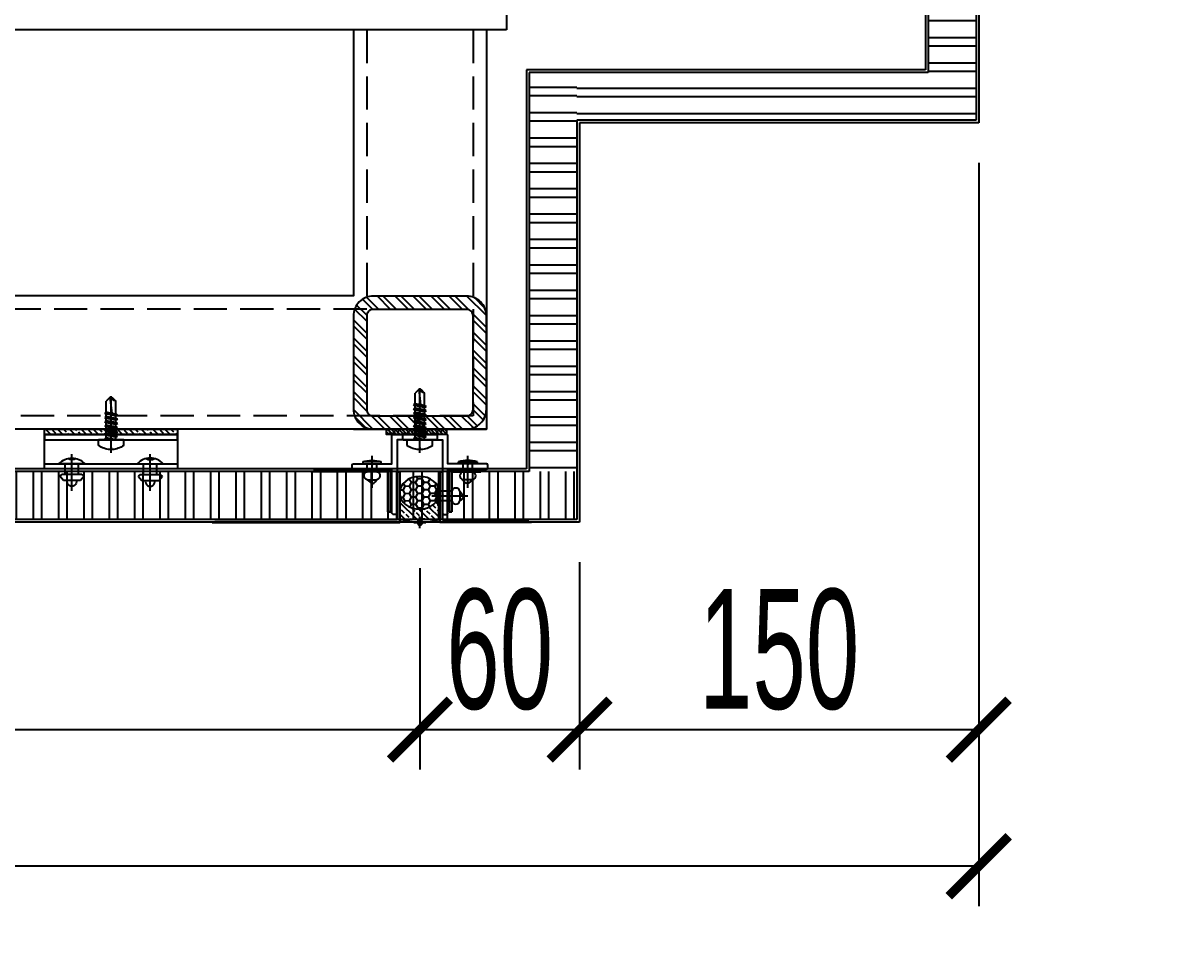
# Model space of a CAD drawing. Extents: x -8792 to 174344, y -43961 to 62816.
# Drawn here: x 7355.8 to 7789.7, y -8946.1 to -8605.4 of the extents above; entities that cross this region are included whole.
import ezdxf
from ezdxf.xclip import XClip

# ---------------------------------------------------------------- set-up
doc = ezdxf.new("R2010")
doc.units = 0
doc.header["$LTSCALE"] = 50
doc.header["$XCLIPFRAME"] = 0
for name, pattern in [('CENTER', [2, 1.25, -0.25, 0.25, -0.25]), ('CENTER2', [28.575, 19.05, -3.175, 3.175, -3.175]), ('DASH', [0.35, 0.25, -0.1]), ('DIVIDE', [1.25, 0.5, -0.25, 0, -0.25, 0, -0.25]), ('DOT2', [0.125, 0, -0.125]), ('HIDDEN', [0.375, 0.25, -0.125]), ('JIS_08_15', [17.25, 15, -0.75, 0.75, -0.75])]:
    doc.linetypes.add(name, pattern=pattern)
for name, color, linetype in [('#分隔线', 1, 'JIS_08_15'), ('#标注', 1, 'Continuous'), ('#虚线', 8, 'HIDDEN'), ('#配件', 11, 'Continuous'), ('#钢材', 34, 'Continuous'), ('#铝板', 2, 'Continuous'), ('1 轴线 辅助线', 1, 'CENTER'), ('6 附件', 6, 'Continuous'), ('8 填充 焊缝', 8, 'Continuous'), ('A-FLOR-OTLN', 4, 'DOT2'), ('GASKET', 150, 'Continuous'), ('hat', 8, 'Continuous'), ('PJ', 4, 'Continuous'), ('STEEL', 34, 'Continuous'), ('TC', 251, 'Continuous'), ('WA', 34, 'Continuous'), ('XC', 3, 'Continuous'), ('中心线', 1, 'CENTER2'), ('其他', 4, 'Continuous'), ('吊顶', 7, 'Continuous'), ('螺栓钉类', 241, 'Continuous'), ('铝板', 2, 'Continuous')]:
    doc.layers.add(name, color=color, linetype=linetype)
doc.styles.add('JHZX', font='jrs.shx', dxfattribs={"width": 0.6, "bigfont": 'jhz.shx'})
doc.dimstyles.new('JZBZ-15', dxfattribs={"dimscale": 15, "dimtxt": 3, "dimasz": 1.5, "dimexe": 1, "dimexo": 1, "dimgap": 0.5, "dimtad": 1, "dimdec": 0, "dimdsep": 46, "dimtxsty": 'JHZX', "dimblk1": 'ARCHTICK', "dimblk2": 'ARCHTICK', "dimsah": 1, "dimcen": 0, "dimclrd": 1, "dimclre": 1, "dimclrt": 2, "dimadec": 3, "dimazin": 2, "dimtfac": 1, "dimtdec": 0, "dimtix": 1, "dimtmove": 0, "dimatfit": 3, "dimfxl": 0, "dimtolj": 1, "dimlwd": -1, "dimlwe": -1, "dimarcsym": 0})

# ---------------------------------------------------------------- blocks, each defined once
blk = doc.blocks.new('A$Cbd8d7c8c')
at = {"layer": 'A-FLOR-OTLN', "color": 8}
blk.add_lwpolyline([(-22721.25, -15689.87), (-43719.42, -33393.16, 0.413756), (-43991.61, -36560.98, 0.189672), (122158.17, -126683.04, 0.414786), (124666.02, -124719.49), (133885.17, -48361.88, 0.379931), (116453.25, -23207.95, 0.236452)], format="xyb", dxfattribs=at)
at = {"layer": '吊顶', "const_width": 3}
blk.add_lwpolyline([(36525.16, -42886.24, 0.056654), (31389.8, -41079.32), (30859.09, -40957.78, -0.112536), (21289.45, -36343.72, -0.028917), (3039.01, -19971.01, 0.413532), (-633.62, -19953.38), (-31397.94, -50352.84, 0.414781), (-31416.33, -54033.31, 0.170492), (123964.28, -129414.71, 0.412564), (126841.18, -127143.22), (136317.5, -48655.55, 1.269195), (87076.8, -54393.32)], format="xyb", dxfattribs=at)
blk = doc.blocks.new('*U329')
at = {"layer": '#分隔线', "ltscale": 0.3}
blk.add_line((-10.15, 0), (3.6, 0), dxfattribs=at)
at = {"layer": '#配件', "linetype": 'ByBlock'}
for p, q in [((-4.74, 4.58), (-6.3, 3.2)), ((-4.01, 3.76), (-4.74, 4.58)), ((0, 4.78), (0, -4.78)), ((-6.3, 3.2), (-6.3, 0)), ((-6.3, 0), (-6.3, -3.2)), ((-4.01, 3.76), (-4.01, -3.76)), ((-4.01, 2.5), (0, 2.5)), ((-6.3, -3.2), (-4.74, -4.58)), ((-4.74, -4.58), (-4.01, -3.76)), ((-4.01, -2.5), (0, -2.5))]:
    blk.add_line(p, q, dxfattribs=at)
for centre, radius, start, end in [((-4.33, 0), 6.45, 312.1962, 47.8038), ((-6.78, 0), 1.75, 74.1304, 285.8696), ((4.55, 0), 3.05, 149.4329, 210.5671)]:
    blk.add_arc(centre, radius, start, end, dxfattribs=at)
blk = doc.blocks.new('*U326')
at = {"layer": '中心线', "color": 1, "linetype": 'CENTER', "ltscale": 2.357948}
blk.add_line((0, -4.91), (0, 16.39), dxfattribs=at)
at = {"layer": '其他', "color": 4, "linetype": 'Continuous'}
for p, q in [((-2.4, 9.26), (-0.39, 9.55)), ((-1.79, 9.61), (-0.37, 9.88)), ((-1.79, 8.91), (0, 9.25)), ((-1.79, 8.01), (1.79, 8.69)), ((0.23, 9.29), (1.79, 9.59)), ((0.34, 10.02), (1.79, 10.29)), ((0.48, 9.67), (2.4, 9.94)), ((-2.4, 7.66), (2.4, 8.34)), ((-2.4, 6.06), (2.4, 6.74)), ((-2.4, 4.46), (2.4, 5.14)), ((-1.79, 7.31), (1.79, 7.99)), ((-1.79, 6.41), (1.79, 7.09)), ((-1.79, 5.71), (1.79, 6.39)), ((-1.79, 4.81), (1.79, 5.49)), ((-1.79, 4.11), (1.79, 4.79)), ((-2.4, 2.86), (2.4, 3.54)), ((-2.4, 1.26), (2.4, 1.94)), ((-1.87, 0), (1.79, 0.69)), ((-1.79, 3.21), (1.79, 3.89)), ((-1.79, 2.51), (1.79, 3.19)), ((-1.79, 1.61), (1.79, 2.29)), ((-1.79, 0.91), (1.79, 1.59)), ((0, 0), (2.4, 0.34))]:
    blk.add_line(p, q, dxfattribs=at)
at = {"layer": '螺栓钉类', "color": 241, "linetype": 'Continuous'}
for p, q in [((-0.3, 16), (-1.79, 14.51)), ((-1.79, 9.61), (-1.79, 14.51)), ((-0.37, 9.88), (0.3, 16)), ((0, 16), (-0.3, 16)), ((0, 16), (0.3, 16)), ((0.3, 16), (1.79, 14.51)), ((1.79, 10.29), (1.79, 14.51)), ((-2.4, 9.26), (-1.79, 9.61)), ((-2.4, 9.26), (-1.79, 8.91)), ((-1.79, 8.01), (-1.79, 8.91)), ((1.79, 10.29), (2.4, 9.94)), ((1.79, 9.59), (2.4, 9.94)), ((1.79, 8.69), (1.79, 9.59)), ((1.79, 8.69), (2.4, 8.34)), ((-2.4, 7.66), (-1.79, 8.01)), ((-2.4, 7.66), (-1.79, 7.31)), ((-2.4, 6.06), (-1.79, 6.41)), ((-2.4, 6.06), (-1.79, 5.71)), ((-2.4, 4.46), (-1.79, 4.81)), ((-2.4, 4.46), (-1.79, 4.11)), ((-1.79, 6.41), (-1.79, 7.31)), ((-1.79, 4.81), (-1.79, 5.71)), ((1.79, 7.99), (2.4, 8.34)), ((1.79, 7.09), (1.79, 7.99)), ((1.79, 7.09), (2.4, 6.74)), ((1.79, 6.39), (2.4, 6.74)), ((1.79, 5.49), (1.79, 6.39)), ((1.79, 5.49), (2.4, 5.14)), ((1.79, 4.79), (2.4, 5.14)), ((1.79, 3.89), (1.79, 4.79)), ((-4.75, -2.14), (-4.75, 0)), ((-4.75, 0), (-1.99, 0)), ((-2.4, 2.86), (-1.79, 3.21)), ((-2.4, 2.86), (-1.79, 2.51)), ((-2.4, 1.26), (-1.79, 1.61)), ((-2.4, 1.26), (-1.79, 0.91)), ((-1.99, 0), (2.6, 0)), ((-1.79, 3.21), (-1.79, 4.11)), ((-1.79, 1.61), (-1.79, 2.51)), ((-1.79, 0.2), (-1.79, 0.91)), ((1.79, 3.89), (2.4, 3.54)), ((1.79, 3.19), (2.4, 3.54)), ((1.79, 2.29), (1.79, 3.19)), ((1.79, 2.29), (2.4, 1.94)), ((1.79, 1.59), (2.4, 1.94)), ((1.79, 0.69), (1.79, 1.59)), ((1.79, 0.69), (2.4, 0.34)), ((2.4, 0.2), (2.4, 0.34)), ((2.6, 0), (4.75, 0)), ((-0.4, -3.3), (0.4, -3.3)), ((-0.4, -3.69), (-0.4, -3.3)), ((0.4, -3.69), (0.4, -3.3)), ((4.75, -2.14), (4.75, 0))]:
    blk.add_line(p, q, dxfattribs=at)
for centre, radius, start, end in [((-3.34, 18.9), 4.65, 289.468, 321.5036), ((0.04, 9.69), 0.447, 154.9328, 46.41), ((-1.99, 0.2), 0.2, 270, 0), ((2.6, 0.2), 0.2, 180, 270), ((0, 4.3), 8, 233.5764, 267.134), ((0, 4.3), 8, 272.866, 306.4236)]:
    blk.add_arc(centre, radius, start, end, dxfattribs=at)
blk = doc.blocks.new('A$C11e1ca40')
at = {"layer": 'GASKET'}
h = blk.add_hatch(dxfattribs=at)
h.set_pattern_fill('ANSI33', color=256, scale=0.5, double=1)
h.set_pattern_definition([(45, (-13726.6846, -3571.859), (-2.245064, 2.245064), []), (45, (-13724.4395, -3571.859), (-2.245064, 2.245064), [1.5875, -0.79375])])
h.paths.add_polyline_path([(-25, -2), (25, -2), (25, 0), (-25, 0)])
blk.add_lwpolyline([(-25, -2), (25, -2), (25, 0), (-25, 0), (-25, -2)], dxfattribs=at)
at = {"layer": 'XC'}
for points in [[(-25, -15), (25, -15), (25, -2), (-25, -2)], [(25, -4), (-25, -4), (-25, -2), (25, -2)]]:
    blk.add_lwpolyline(points, close=True, dxfattribs=at)
for points in [[(25, -4), (-25, -4)], [(25, -13), (-25, -13)]]:
    blk.add_lwpolyline(points, dxfattribs=at)
at = {"layer": '6 附件', "xscale": -1, "rotation": 270}
blk.add_blockref('*U329', (-14.72, -13), dxfattribs=at)
at = {"layer": '6 附件', "rotation": 90}
blk.add_blockref('*U329', (14.72, -13), dxfattribs=at)
at = {"layer": '螺栓钉类'}
blk.add_blockref('*U326', (0, -4, 0), dxfattribs=at)
blk = doc.blocks.new('*U327')
at = {"layer": '6 附件', "linetype": 'DIVIDE'}
blk.add_line((0, -8.05), (0, 5.45), dxfattribs=at)
at = {"layer": '6 附件', "linetype": 'ByBlock'}
for p, q in [((-3.5, 2.45), (-3.5, 3.15)), ((-3.5, 3.15), (3.5, 3.15)), ((3.5, 2.45), (-3.5, 2.45)), ((-1.8, -2.05), (-1.8, 2.45)), ((1.8, -2.05), (1.8, 2.45)), ((3.5, 3.15), (3.5, 2.45)), ((-1.8, -2.05), (1.8, -2.05)), ((-1.61, -5.58), (-1.8, -5.05)), ((1.8, -5.05), (-1.8, -5.05)), ((-0.63, -6.3), (-1.61, -5.58)), ((-0.55, -6.55), (-0.63, -6.3)), ((0.21, -6.3), (-0.55, -6.55)), ((1.8, -5.05), (0.21, -6.3))]:
    blk.add_line(p, q, dxfattribs=at)
for centre, radius, start, end in [((0, -7.91), 11.6, 72.4408, 107.5592), ((-1.46, -3.55), 1.54, 102.6804, 257.3196), ((1.46, -3.55), 1.54, 282.6804, 77.3196)]:
    blk.add_arc(centre, radius, start, end, dxfattribs=at)
blk = doc.blocks.new('瞄准点')
h = blk.add_hatch(color=1)
h.paths.add_polyline_path([(0, -1), (0, 0), (-1, 0, 0.414214)])
h.paths.add_polyline_path([(1, 0, 0.414214), (0, 1), (0, 0)])
at = {"color": 1}
for p, q in [((1, 0), (-1, 0)), ((0, 1), (0, -1))]:
    blk.add_line(p, q, dxfattribs=at)
blk.add_circle((0, 0), 1, dxfattribs=at)
at = {"layer": '1 轴线 辅助线', "color": 1, "linetype": 'CENTER', "ltscale": 0.2}
for p, q in [((2.23, 0), (-2.23, 0)), ((0, -2.23), (0, 2.23))]:
    blk.add_line(p, q, dxfattribs=at)
blk = doc.blocks.new('*U328')
at = {"layer": '6 附件', "linetype": 'DIVIDE'}
blk.add_line((0, -6.55), (0, 5.45), dxfattribs=at)
at = {"layer": '6 附件', "linetype": 'ByBlock'}
for p, q in [((-3.5, 2.45), (-3.5, 3.15)), ((-3.5, 3.15), (3.5, 3.15)), ((3.5, 2.45), (-3.5, 2.45)), ((-1.8, -0.55), (-1.8, 2.45)), ((1.8, -0.55), (1.8, 2.45)), ((3.5, 3.15), (3.5, 2.45)), ((-1.8, -0.55), (1.8, -0.55)), ((-1.61, -4.08), (-1.8, -3.55)), ((1.8, -3.55), (-1.8, -3.55)), ((-0.63, -4.8), (-1.61, -4.08)), ((1.8, -3.55), (0.21, -4.8)), ((-0.55, -5.05), (-0.63, -4.8)), ((0.21, -4.8), (-0.55, -5.05))]:
    blk.add_line(p, q, dxfattribs=at)
for centre, radius, start, end in [((0, -7.91), 11.6, 72.4408, 107.5592), ((-1.46, -2.05), 1.54, 102.6804, 257.3196), ((1.46, -2.05), 1.54, 282.6804, 77.3196)]:
    blk.add_arc(centre, radius, start, end, dxfattribs=at)
blk = doc.blocks.new('A$C09E84542')
at = {"layer": 'hat', "ltscale": 40}
h = blk.add_hatch(dxfattribs=at)
h.set_pattern_fill('ANSI32', color=256)
h.set_pattern_definition([(45, (-2275958.3055, 205986.951), (-3.367596045, 3.367596045), []), (45, (-2275956.0605, 205986.951), (-3.367596045, 3.367596045), [])])
edge = h.paths.add_edge_path()
edge.add_arc((-17.5, -42.5), 7.5, 180, 270, ccw=False)
edge.add_line((-25, -42.5), (-25, -7.5))
edge.add_arc((-17.5, -7.5), 7.5, 90, 180, ccw=False)
edge.add_line((-17.5, 0), (17.5, 0))
edge.add_arc((17.5, -7.5), 7.5, 0, 90, ccw=False)
edge.add_line((25, -7.5), (25, -42.5))
edge.add_arc((17.5, -42.5), 7.5, -90, 0, ccw=False)
edge.add_line((17.5, -50), (-17.5, -50))
edge = h.paths.add_edge_path(flags=16)
edge.add_arc((-17.5, -42.5), 2.5, 180, 270, ccw=False)
edge.add_line((-20, -42.5), (-20, -7.5))
edge.add_arc((-17.5, -7.5), 2.5, 90, 180, ccw=False)
edge.add_line((-17.5, -5), (17.5, -5))
edge.add_arc((17.5, -7.5), 2.5, 0, 90, ccw=False)
edge.add_line((20, -7.5), (20, -42.5))
edge.add_arc((17.5, -42.5), 2.5, -90, 0, ccw=False)
edge.add_line((17.5, -45), (-17.5, -45))
at = {"layer": 'STEEL', "ltscale": 40}
for points in [[(-17.5, -50, -0.414214), (-25, -42.5), (-25, -7.5, -0.414214), (-17.5, 0), (17.5, 0, -0.414214), (25, -7.5), (25, -42.5, -0.414214), (17.5, -50)], [(-17.5, -45, -0.414214), (-20, -42.5), (-20, -7.5, -0.414214), (-17.5, -5), (17.5, -5, -0.414214), (20, -7.5), (20, -42.5, -0.414214), (17.5, -45)]]:
    blk.add_lwpolyline(points, format="xyb", close=True, dxfattribs=at)
blk = doc.blocks.new('*U104')
at = {"layer": '中心线', "color": 1, "linetype": 'CENTER', "ltscale": 2.357948}
blk.add_line((0, -4.91), (0, 19.39), dxfattribs=at)
at = {"layer": '其他', "color": 4, "linetype": 'Continuous'}
for p, q in [((-1.79, 12.81), (-0.37, 13.08)), ((0.34, 13.22), (1.79, 13.49)), ((0.48, 12.87), (2.4, 13.14)), ((-2.4, 12.46), (-0.39, 12.75)), ((-2.4, 10.86), (2.4, 11.54)), ((-2.4, 9.26), (2.4, 9.94)), ((-1.79, 12.11), (0, 12.45)), ((-1.79, 11.21), (1.79, 11.89)), ((-1.79, 10.51), (1.79, 11.19)), ((-1.79, 9.61), (1.79, 10.29)), ((-1.79, 8.91), (1.79, 9.59)), ((-1.79, 8.01), (1.79, 8.69)), ((0.23, 12.49), (1.79, 12.79)), ((-2.4, 7.66), (2.4, 8.34)), ((-2.4, 6.06), (2.4, 6.74)), ((-2.4, 4.46), (2.4, 5.14)), ((-1.79, 7.31), (1.79, 7.99)), ((-1.79, 6.41), (1.79, 7.09)), ((-1.79, 5.71), (1.79, 6.39)), ((-1.79, 4.81), (1.79, 5.49)), ((-1.79, 4.11), (1.79, 4.79)), ((-2.4, 2.86), (2.4, 3.54)), ((-2.4, 1.26), (2.4, 1.94)), ((-1.87, 0), (1.79, 0.69)), ((-1.79, 3.21), (1.79, 3.89)), ((-1.79, 2.51), (1.79, 3.19)), ((-1.79, 1.61), (1.79, 2.29)), ((-1.79, 0.91), (1.79, 1.59)), ((0, 0), (2.4, 0.34))]:
    blk.add_line(p, q, dxfattribs=at)
at = {"layer": '螺栓钉类', "linetype": 'Continuous'}
for p, q in [((-0.3, 19), (-1.79, 17.51)), ((-1.79, 12.81), (-1.79, 17.51)), ((-0.37, 13.08), (0.3, 19)), ((0, 19), (-0.3, 19)), ((0, 19), (0.3, 19)), ((0.3, 19), (1.79, 17.51)), ((1.79, 13.49), (1.79, 17.51)), ((1.79, 13.49), (2.4, 13.14)), ((1.79, 12.79), (2.4, 13.14)), ((-2.4, 12.46), (-1.79, 12.81)), ((-2.4, 12.46), (-1.79, 12.11)), ((-2.4, 10.86), (-1.79, 11.21)), ((-2.4, 10.86), (-1.79, 10.51)), ((-2.4, 9.26), (-1.79, 9.61)), ((-2.4, 9.26), (-1.79, 8.91)), ((-1.79, 11.21), (-1.79, 12.11)), ((-1.79, 9.61), (-1.79, 10.51)), ((-1.79, 8.01), (-1.79, 8.91)), ((1.79, 11.89), (1.79, 12.79)), ((1.79, 11.89), (2.4, 11.54)), ((1.79, 11.19), (2.4, 11.54)), ((1.79, 10.29), (1.79, 11.19)), ((1.79, 10.29), (2.4, 9.94)), ((1.79, 9.59), (2.4, 9.94)), ((1.79, 8.69), (1.79, 9.59)), ((1.79, 8.69), (2.4, 8.34)), ((-2.4, 7.66), (-1.79, 8.01)), ((-2.4, 7.66), (-1.79, 7.31)), ((-2.4, 6.06), (-1.79, 6.41)), ((-2.4, 6.06), (-1.79, 5.71)), ((-2.4, 4.46), (-1.79, 4.81)), ((-2.4, 4.46), (-1.79, 4.11)), ((-1.79, 6.41), (-1.79, 7.31)), ((-1.79, 4.81), (-1.79, 5.71)), ((1.79, 7.99), (2.4, 8.34)), ((1.79, 7.09), (1.79, 7.99)), ((1.79, 7.09), (2.4, 6.74)), ((1.79, 6.39), (2.4, 6.74)), ((1.79, 5.49), (1.79, 6.39)), ((1.79, 5.49), (2.4, 5.14)), ((1.79, 4.79), (2.4, 5.14)), ((1.79, 3.89), (1.79, 4.79)), ((-4.75, -2.14), (-4.75, 0)), ((-4.75, 0), (-1.99, 0)), ((-2.4, 2.86), (-1.79, 3.21)), ((-2.4, 2.86), (-1.79, 2.51)), ((-2.4, 1.26), (-1.79, 1.61)), ((-2.4, 1.26), (-1.79, 0.91)), ((-1.99, 0), (2.6, 0)), ((-1.79, 3.21), (-1.79, 4.11)), ((-1.79, 1.61), (-1.79, 2.51)), ((-1.79, 0.2), (-1.79, 0.91)), ((1.79, 3.89), (2.4, 3.54)), ((1.79, 3.19), (2.4, 3.54)), ((1.79, 2.29), (1.79, 3.19)), ((1.79, 2.29), (2.4, 1.94)), ((1.79, 1.59), (2.4, 1.94)), ((1.79, 0.69), (1.79, 1.59)), ((1.79, 0.69), (2.4, 0.34)), ((2.4, 0.2), (2.4, 0.34)), ((2.6, 0), (4.75, 0)), ((-0.4, -3.3), (0.4, -3.3)), ((-0.4, -3.69), (-0.4, -3.3)), ((0.4, -3.69), (0.4, -3.3)), ((4.75, -2.14), (4.75, 0))]:
    blk.add_line(p, q, dxfattribs=at)
for centre, radius, start, end in [((-3.34, 21.9), 4.65, 289.468, 321.5036), ((0.04, 12.89), 0.447, 154.8491, 46.4937), ((-1.99, 0.2), 0.2, 270, 0), ((2.6, 0.2), 0.2, 180, 270), ((0, 4.3), 8, 233.5764, 267.134), ((0, 4.3), 8, 272.866, 306.4236)]:
    blk.add_arc(centre, radius, start, end, dxfattribs=at)
blk = doc.blocks.new('jfdm')
h = blk.add_hatch()
h.set_pattern_fill('HONEY', color=0, scale=0.5, style=0)
h.set_pattern_definition([(0, (3e-15, -1.231), (2.38125, 1.374815), [1.5875, -3.175]), (120, (3e-15, -1.231), (-2.38125, 1.374815), [1.5875, -3.175]), (60, (3e-15, -1.231), (3e-07, 2.74963), [-3.175, 1.5875])])
edge = h.paths.add_edge_path()
edge.add_ellipse((7.5, 13.77), major_axis=(0, -7.7), ratio=0.974135, start_angle=0, end_angle=360)
h = blk.add_hatch()
h.set_pattern_fill('ANSI33', color=0, scale=0.5, style=0)
edge = h.paths.add_edge_path()
edge.add_line((7.58, 6.07), (7.5, 6.07))
edge.add_line((7.5, 6.07), (7.38, 6.07))
edge.add_line((7.38, 6.07), (7.26, 6.08))
edge.add_line((7.26, 6.08), (7.14, 6.08))
edge.add_line((7.14, 6.08), (7.02, 6.09))
edge.add_line((7.02, 6.09), (6.9, 6.1))
edge.add_line((6.9, 6.1), (6.78, 6.11))
edge.add_line((6.78, 6.11), (6.66, 6.12))
edge.add_line((6.66, 6.12), (6.55, 6.13))
edge.add_line((6.55, 6.13), (6.43, 6.15))
edge.add_line((6.43, 6.15), (6.31, 6.17))
edge.add_line((6.31, 6.17), (6.19, 6.19))
edge.add_line((6.19, 6.19), (6.07, 6.21))
edge.add_line((6.07, 6.21), (5.96, 6.24))
edge.add_line((5.96, 6.24), (5.84, 6.26))
edge.add_line((5.84, 6.26), (5.72, 6.29))
edge.add_line((5.72, 6.29), (5.61, 6.32))
edge.add_line((5.61, 6.32), (5.49, 6.35))
edge.add_line((5.49, 6.35), (5.38, 6.39))
edge.add_line((5.38, 6.39), (5.26, 6.42))
edge.add_line((5.26, 6.42), (5.15, 6.46))
edge.add_line((5.15, 6.46), (5.04, 6.5))
edge.add_line((5.04, 6.5), (4.92, 6.54))
edge.add_line((4.92, 6.54), (4.81, 6.58))
edge.add_line((4.81, 6.58), (4.7, 6.63))
edge.add_line((4.7, 6.63), (4.59, 6.68))
edge.add_line((4.59, 6.68), (4.48, 6.72))
edge.add_line((4.48, 6.72), (4.37, 6.77))
edge.add_line((4.37, 6.77), (4.26, 6.83))
edge.add_line((4.26, 6.83), (4.15, 6.88))
edge.add_line((4.15, 6.88), (4.05, 6.94))
edge.add_line((4.05, 6.94), (3.94, 6.99))
edge.add_line((3.94, 6.99), (3.84, 7.05))
edge.add_line((3.84, 7.05), (3.73, 7.11))
edge.add_line((3.73, 7.11), (3.63, 7.18))
edge.add_line((3.63, 7.18), (3.53, 7.24))
edge.add_line((3.53, 7.24), (3.43, 7.31))
edge.add_line((3.43, 7.31), (3.33, 7.37))
edge.add_line((3.33, 7.37), (3.23, 7.44))
edge.add_line((3.23, 7.44), (3.13, 7.51))
edge.add_line((3.13, 7.51), (3.03, 7.59))
edge.add_line((3.03, 7.59), (2.94, 7.66))
edge.add_line((2.94, 7.66), (2.84, 7.73))
edge.add_line((2.84, 7.73), (2.75, 7.81))
edge.add_line((2.75, 7.81), (2.66, 7.89))
edge.add_line((2.66, 7.89), (2.57, 7.97))
edge.add_line((2.57, 7.97), (2.48, 8.05))
edge.add_line((2.48, 8.05), (2.39, 8.13))
edge.add_line((2.39, 8.13), (2.3, 8.22))
edge.add_line((2.3, 8.22), (2.22, 8.3))
edge.add_line((2.22, 8.3), (2.13, 8.39))
edge.add_line((2.13, 8.39), (2.05, 8.48))
edge.add_line((2.05, 8.48), (1.97, 8.57))
edge.add_line((1.97, 8.57), (1.89, 8.66))
edge.add_line((1.89, 8.66), (1.81, 8.75))
edge.add_line((1.81, 8.75), (1.73, 8.85))
edge.add_line((1.73, 8.85), (1.66, 8.94))
edge.add_line((1.66, 8.94), (1.58, 9.04))
edge.add_line((1.58, 9.04), (1.51, 9.14))
edge.add_line((1.51, 9.14), (1.44, 9.24))
edge.add_line((1.44, 9.24), (1.37, 9.33))
edge.add_line((1.37, 9.33), (1.3, 9.44))
edge.add_line((1.3, 9.44), (1.24, 9.54))
edge.add_line((1.24, 9.54), (1.17, 9.64))
edge.add_line((1.17, 9.64), (1.11, 9.75))
edge.add_line((1.11, 9.75), (1.05, 9.85))
edge.add_line((1.05, 9.85), (0.98, 9.96))
edge.add_line((0.98, 9.96), (0.93, 10.06))
edge.add_line((0.93, 10.06), (0.87, 10.17))
edge.add_line((0.87, 10.17), (0.81, 10.28))
edge.add_line((0.81, 10.28), (0.76, 10.39))
edge.add_line((0.76, 10.39), (0.71, 10.5))
edge.add_line((0.71, 10.5), (0.66, 10.61))
edge.add_line((0.66, 10.61), (0.61, 10.73))
edge.add_line((0.61, 10.73), (0.57, 10.84))
edge.add_line((0.57, 10.84), (0.52, 10.95))
edge.add_line((0.52, 10.95), (0.48, 11.07))
edge.add_line((0.48, 11.07), (0.44, 11.18))
edge.add_line((0.44, 11.18), (0.4, 11.3))
edge.add_line((0.4, 11.3), (0.36, 11.41))
edge.add_line((0.36, 11.41), (0.32, 11.53))
edge.add_line((0.32, 11.53), (0.29, 11.65))
edge.add_line((0.29, 11.65), (0.26, 11.77))
edge.add_line((0.26, 11.77), (0.23, 11.89))
edge.add_line((0.23, 11.89), (0.2, 12.01))
edge.add_line((0.2, 12.01), (0.17, 12.13))
edge.add_line((0.17, 12.13), (0.15, 12.25))
edge.add_line((0.15, 12.25), (0.13, 12.37))
edge.add_line((0.13, 12.37), (0.1, 12.49))
edge.add_line((0.1, 12.49), (0.09, 12.61))
edge.add_line((0.09, 12.61), (0.07, 12.73))
edge.add_line((0.07, 12.73), (0.05, 12.85))
edge.add_line((0.05, 12.85), (0.04, 12.97))
edge.add_line((0.04, 12.97), (0.03, 13.1))
edge.add_line((0.03, 13.1), (0.02, 13.22))
edge.add_line((0.02, 13.22), (0.01, 13.34))
edge.add_line((0.01, 13.34), (0.01, 13.46))
edge.add_line((0.01, 13.46), (0, 13.59))
edge.add_line((0, 13.59), (0, 13.71))
edge.add_line((0, 13.71), (0, 13.77))
edge.add_line((0, 13.77), (0, 13.77))
edge.add_line((0, 13.77), (0, 0))
edge.add_arc((7.5, -17.11), 18.68, 66.3327, 113.6673, ccw=False)
edge.add_line((15, 0), (15, 13.77))
edge.add_line((15, 13.77), (15, 13.69))
edge.add_line((15, 13.69), (15, 13.62))
edge.add_line((15, 13.62), (15, 13.54))
edge.add_line((15, 13.54), (14.99, 13.46))
edge.add_line((14.99, 13.46), (14.99, 13.38))
edge.add_line((14.99, 13.38), (14.99, 13.31))
edge.add_line((14.99, 13.31), (14.98, 13.23))
edge.add_line((14.98, 13.23), (14.98, 13.15))
edge.add_line((14.98, 13.15), (14.97, 13.07))
edge.add_line((14.97, 13.07), (14.96, 13))
edge.add_line((14.96, 13), (14.95, 12.92))
edge.add_line((14.95, 12.92), (14.95, 12.84))
edge.add_line((14.95, 12.84), (14.94, 12.77))
edge.add_line((14.94, 12.77), (14.93, 12.69))
edge.add_line((14.93, 12.69), (14.91, 12.61))
edge.add_line((14.91, 12.61), (14.9, 12.54))
edge.add_line((14.9, 12.54), (14.89, 12.46))
edge.add_line((14.89, 12.46), (14.88, 12.38))
edge.add_line((14.88, 12.38), (14.86, 12.31))
edge.add_line((14.86, 12.31), (14.85, 12.23))
edge.add_line((14.85, 12.23), (14.83, 12.15))
edge.add_line((14.83, 12.15), (14.82, 12.08))
edge.add_line((14.82, 12.08), (14.8, 12))
edge.add_line((14.8, 12), (14.78, 11.93))
edge.add_line((14.78, 11.93), (14.76, 11.85))
edge.add_line((14.76, 11.85), (14.74, 11.78))
edge.add_line((14.74, 11.78), (14.72, 11.7))
edge.add_line((14.72, 11.7), (14.7, 11.63))
edge.add_line((14.7, 11.63), (14.68, 11.55))
edge.add_line((14.68, 11.55), (14.66, 11.48))
edge.add_line((14.66, 11.48), (14.64, 11.41))
edge.add_line((14.64, 11.41), (14.61, 11.33))
edge.add_line((14.61, 11.33), (14.59, 11.26))
edge.add_line((14.59, 11.26), (14.56, 11.19))
edge.add_line((14.56, 11.19), (14.54, 11.11))
edge.add_line((14.54, 11.11), (14.51, 11.04))
edge.add_line((14.51, 11.04), (14.49, 10.97))
edge.add_line((14.49, 10.97), (14.46, 10.9))
edge.add_line((14.46, 10.9), (14.43, 10.82))
edge.add_line((14.43, 10.82), (14.4, 10.75))
edge.add_line((14.4, 10.75), (14.37, 10.68))
edge.add_line((14.37, 10.68), (14.34, 10.61))
edge.add_line((14.34, 10.61), (14.31, 10.54))
edge.add_line((14.31, 10.54), (14.28, 10.47))
edge.add_line((14.28, 10.47), (14.24, 10.4))
edge.add_line((14.24, 10.4), (14.21, 10.33))
edge.add_line((14.21, 10.33), (14.18, 10.26))
edge.add_line((14.18, 10.26), (14.14, 10.19))
edge.add_line((14.14, 10.19), (14.11, 10.12))
edge.add_line((14.11, 10.12), (14.07, 10.06))
edge.add_line((14.07, 10.06), (14.03, 9.99))
edge.add_line((14.03, 9.99), (14, 9.92))
edge.add_line((14, 9.92), (13.96, 9.85))
edge.add_line((13.96, 9.85), (13.92, 9.79))
edge.add_line((13.92, 9.79), (13.88, 9.72))
edge.add_line((13.88, 9.72), (13.84, 9.66))
edge.add_line((13.84, 9.66), (13.8, 9.59))
edge.add_line((13.8, 9.59), (13.76, 9.53))
edge.add_line((13.76, 9.53), (13.71, 9.46))
edge.add_line((13.71, 9.46), (13.67, 9.4))
edge.add_line((13.67, 9.4), (13.63, 9.33))
edge.add_line((13.63, 9.33), (13.59, 9.27))
edge.add_line((13.59, 9.27), (13.54, 9.21))
edge.add_line((13.54, 9.21), (13.5, 9.15))
edge.add_line((13.5, 9.15), (13.45, 9.08))
edge.add_line((13.45, 9.08), (13.4, 9.02))
edge.add_line((13.4, 9.02), (13.36, 8.96))
edge.add_line((13.36, 8.96), (13.31, 8.9))
edge.add_line((13.31, 8.9), (13.26, 8.84))
edge.add_line((13.26, 8.84), (13.21, 8.78))
edge.add_line((13.21, 8.78), (13.16, 8.72))
edge.add_line((13.16, 8.72), (13.11, 8.67))
edge.add_line((13.11, 8.67), (13.06, 8.61))
edge.add_line((13.06, 8.61), (13.01, 8.55))
edge.add_line((13.01, 8.55), (12.96, 8.49))
edge.add_line((12.96, 8.49), (12.91, 8.44))
edge.add_line((12.91, 8.44), (12.86, 8.38))
edge.add_line((12.86, 8.38), (12.8, 8.33))
edge.add_line((12.8, 8.33), (12.75, 8.27))
edge.add_line((12.75, 8.27), (12.7, 8.22))
edge.add_line((12.7, 8.22), (12.64, 8.16))
edge.add_line((12.64, 8.16), (12.59, 8.11))
edge.add_line((12.59, 8.11), (12.53, 8.06))
edge.add_line((12.53, 8.06), (12.47, 8.01))
edge.add_line((12.47, 8.01), (12.42, 7.96))
edge.add_line((12.42, 7.96), (12.36, 7.91))
edge.add_line((12.36, 7.91), (12.3, 7.86))
edge.add_line((12.3, 7.86), (12.24, 7.81))
edge.add_line((12.24, 7.81), (12.18, 7.76))
edge.add_line((12.18, 7.76), (12.13, 7.71))
edge.add_line((12.13, 7.71), (12.07, 7.66))
edge.add_line((12.07, 7.66), (12.01, 7.62))
edge.add_line((12.01, 7.62), (11.94, 7.57))
edge.add_line((11.94, 7.57), (11.88, 7.52))
edge.add_line((11.88, 7.52), (11.82, 7.48))
edge.add_line((11.82, 7.48), (11.76, 7.43))
edge.add_line((11.76, 7.43), (11.7, 7.39))
edge.add_line((11.7, 7.39), (11.64, 7.35))
edge.add_line((11.64, 7.35), (11.57, 7.31))
edge.add_line((11.57, 7.31), (11.51, 7.26))
edge.add_line((11.51, 7.26), (11.44, 7.22))
edge.add_line((11.44, 7.22), (11.38, 7.18))
edge.add_line((11.38, 7.18), (11.32, 7.14))
edge.add_line((11.32, 7.14), (11.25, 7.1))
edge.add_line((11.25, 7.1), (11.18, 7.06))
edge.add_line((11.18, 7.06), (11.12, 7.03))
edge.add_line((11.12, 7.03), (11.05, 6.99))
edge.add_line((11.05, 6.99), (10.99, 6.95))
edge.add_line((10.99, 6.95), (10.92, 6.92))
edge.add_line((10.92, 6.92), (10.85, 6.88))
edge.add_line((10.85, 6.88), (10.78, 6.85))
edge.add_line((10.78, 6.85), (10.72, 6.81))
edge.add_line((10.72, 6.81), (10.65, 6.78))
edge.add_line((10.65, 6.78), (10.58, 6.75))
edge.add_line((10.58, 6.75), (10.51, 6.72))
edge.add_line((10.51, 6.72), (10.44, 6.69))
edge.add_line((10.44, 6.69), (10.37, 6.66))
edge.add_line((10.37, 6.66), (10.3, 6.63))
edge.add_line((10.3, 6.63), (10.23, 6.6))
edge.add_line((10.23, 6.6), (10.16, 6.57))
edge.add_line((10.16, 6.57), (10.09, 6.54))
edge.add_line((10.09, 6.54), (10.02, 6.52))
edge.add_line((10.02, 6.52), (9.95, 6.49))
edge.add_line((9.95, 6.49), (9.88, 6.47))
edge.add_line((9.88, 6.47), (9.8, 6.44))
edge.add_line((9.8, 6.44), (9.73, 6.42))
edge.add_line((9.73, 6.42), (9.66, 6.4))
edge.add_line((9.66, 6.4), (9.59, 6.38))
edge.add_line((9.59, 6.38), (9.51, 6.35))
edge.add_line((9.51, 6.35), (9.44, 6.33))
edge.add_line((9.44, 6.33), (9.37, 6.31))
edge.add_line((9.37, 6.31), (9.29, 6.3))
edge.add_line((9.29, 6.3), (9.22, 6.28))
edge.add_line((9.22, 6.28), (9.15, 6.26))
edge.add_line((9.15, 6.26), (9.07, 6.24))
edge.add_line((9.07, 6.24), (9, 6.23))
edge.add_line((9, 6.23), (8.93, 6.21))
edge.add_line((8.93, 6.21), (8.85, 6.2))
edge.add_line((8.85, 6.2), (8.78, 6.18))
edge.add_line((8.78, 6.18), (8.7, 6.17))
edge.add_line((8.7, 6.17), (8.63, 6.16))
edge.add_line((8.63, 6.16), (8.55, 6.15))
edge.add_line((8.55, 6.15), (8.48, 6.14))
edge.add_line((8.48, 6.14), (8.4, 6.13))
edge.add_line((8.4, 6.13), (8.33, 6.12))
edge.add_line((8.33, 6.12), (8.25, 6.11))
edge.add_line((8.25, 6.11), (8.18, 6.1))
edge.add_line((8.18, 6.1), (8.1, 6.1))
edge.add_line((8.1, 6.1), (8.03, 6.09))
edge.add_line((8.03, 6.09), (7.95, 6.09))
edge.add_line((7.95, 6.09), (7.88, 6.08))
edge.add_line((7.88, 6.08), (7.8, 6.08))
edge.add_line((7.8, 6.08), (7.73, 6.07))
edge.add_line((7.73, 6.07), (7.65, 6.07))
edge.add_line((7.65, 6.07), (7.58, 6.07))
blk.add_arc((7.5, -17.11), 18.68, 66.3327, 113.6673)
blk.add_ellipse((7.5, 13.77), major_axis=(0, -7.7), ratio=0.974135)
blk = doc.blocks.new('ASDFDFBBBB')
at = {"layer": '8 填充 焊缝'}
h = blk.add_hatch(dxfattribs=at)
h.set_pattern_fill('ANSI38', color=256, scale=0.3, angle=180.0021, style=0)
h.set_pattern_definition([(225.002129, (42751.13415, -20433.3314), (0.673544235, -0.673494183), []), (315.002129, (42751.13415, -20433.3314), (2.020582652, -0.67344413), [2.38125, -1.42875])])
h.paths.add_polyline_path([(12172.56, -1565.11), (12150.06, -1565.11), (12150.06, -1567.11), (12172.56, -1567.11)])
at = {"layer": 'TC', "ltscale": 0.5}
h = blk.add_hatch(dxfattribs=at)
h.set_pattern_fill('ANSI32', color=256, scale=2, angle=135, style=0)
h.set_pattern_definition([(180, (54156.346, 74758.214), (-9e-16, -9.525), []), (180, (54153.171, 74761.389), (-9e-16, -9.525), [])])
h.paths.add_polyline_path([(11969.06, -1449.07), (11951.06, -1449.07), (11951.06, -1318.56), (11969.06, -1318.56)])
h.paths.add_polyline_path([(12101.06, -1449.07), (11969.06, -1449.07), (11969.06, -1431.07), (12101.06, -1431.07)])
h = blk.add_hatch(dxfattribs=at)
h.set_pattern_fill('ANSI32', color=256, scale=2, angle=315, style=0)
h.set_pattern_definition([(0, (0, 0), (3e-15, 9.525), []), (0, (3.175, -3.175), (3e-15, 9.525), [])])
h.paths.add_polyline_path([(12119.06, -1431.07), (12101.06, -1431.07), (12101.06, -1580.12), (12119.06, -1580.12)])
h = blk.add_hatch(dxfattribs=at)
h.set_pattern_fill('ANSI32', color=256, scale=2, angle=45, style=0)
h.set_pattern_definition([(90, (0, 0), (-9.525, 0), []), (90, (3.175, 3.175), (-9.525, 0), [])])
h.paths.add_polyline_path([(12689.06, -1431.07), (15417.82, -1431.07), (15417.82, -1447.07), (12689.06, -1447.07)])
h.paths.add_polyline_path([(12699.06, -1581.07), (12101.06, -1581.07), (12101.06, -1599.07), (12699.06, -1599.07)])
h.paths.add_polyline_path([(16280.56, -1581.07), (15401.06, -1581.07), (15401.06, -1599.07), (16280.56, -1599.07)])
at = {"layer": '#虚线', "color": 8, "linetype": 'DASH'}
for points in [[(12140.06, -1415.07), (12140.06, -1560.07), (12660.06, -1560.07), (12660.06, -1415.07)], [(12180.06, -1415.07), (12180.06, -1520.07), (12620.06, -1520.07), (12620.06, -1415.07)]]:
    blk.add_lwpolyline(points, dxfattribs=at)
at = {"layer": '#钢材', "ltscale": 10}
blk.add_line((12185.06, -1565.11), (12135.06, -1565.11), dxfattribs=at)
at = {"layer": '#铝板'}
for p, q in [((11950.06, -1300.07), (11950.06, -1450.07)), ((11951.06, -1301.07), (11951.06, -1449.07)), ((11951.06, -1449.07), (12101.06, -1449.07)), ((12101.06, -1449.07), (12101.06, -1599.07)), ((11950.06, -1450.07), (12100.06, -1450.07)), ((12100.06, -1450.07), (12100.06, -1600.07)), ((12100.06, -1600.07), (12700.06, -1600.07)), ((12101.06, -1599.07), (12699.06, -1599.07))]:
    blk.add_line(p, q, dxfattribs=at)
at = {"layer": '#铝板', "color": 6}
for p, q in [((11969.06, -1304.57), (11969.06, -1431.07)), ((11970.06, -1303.57), (11970.06, -1430.07)), ((11969.06, -1431.07), (12119.06, -1431.07)), ((11970.06, -1430.07), (12120.06, -1430.07)), ((12119.06, -1431.07), (12119.06, -1581.07)), ((12120.06, -1430.07), (12120.06, -1580.07)), ((12119.06, -1581.07), (12681.06, -1581.07)), ((12120.06, -1580.07), (12680.06, -1580.07))]:
    blk.add_line(p, q, dxfattribs=at)
at = {"layer": '6 附件'}
blk.add_lwpolyline([(12172.56, -1565.11), (12150.06, -1565.11), (12150.06, -1567.11), (12172.56, -1567.11)], close=True, dxfattribs=at)
at = {"layer": 'WA'}
for points in [[(16182.94, -1255.07), (12127.46, -1255.07), (12127.46, -1415.07), (16182.94, -1415.07)], [(12135.06, -1415.07), (12135.06, -1565.07), (12665.06, -1565.07), (12665.06, -1415.07)], [(12185.06, -1415.07), (12185.06, -1515.07), (12615.06, -1515.07), (12615.06, -1415.07)]]:
    blk.add_lwpolyline(points, dxfattribs=at)
at = {"layer": 'XC'}
for points in [[(12135.06, -1580.11, -0.414214), (12134.56, -1579.61), (12134.56, -1578.61, -0.414213), (12135.06, -1578.11), (12141.56, -1578.11), (12142.06, -1578.41), (12142.56, -1578.11), (12149.56, -1578.11), (12149.56, -1567.61, -0.414214), (12150.06, -1567.11), (12166.06, -1567.11, -0.414214), (12166.56, -1567.61), (12166.56, -1568.61, -0.414214), (12166.06, -1569.11), (12160.56, -1569.11), (12160.06, -1568.81), (12159.56, -1569.11), (12151.56, -1569.11), (12151.56, -1589.61), (12151.26, -1590.11), (12151.56, -1590.61), (12151.56, -1596.61, -0.414214), (12151.06, -1597.11), (12150.06, -1597.11, -0.414214), (12149.56, -1596.61), (12149.56, -1580.11)], [(12185.06, -1580.11, 0.414214), (12185.56, -1579.61), (12185.56, -1578.61, 0.414213), (12185.06, -1578.11), (12178.56, -1578.11), (12178.06, -1578.41), (12177.56, -1578.11), (12170.56, -1578.11), (12170.56, -1567.61, 0.414214), (12170.06, -1567.11), (12154.06, -1567.11, 0.414214), (12153.56, -1567.61), (12153.56, -1568.61, 0.414214), (12154.06, -1569.11), (12159.56, -1569.11), (12160.06, -1568.81), (12160.56, -1569.11), (12168.56, -1569.11), (12168.56, -1589.61), (12168.86, -1590.11), (12168.56, -1590.61), (12168.56, -1596.61, 0.414214), (12169.06, -1597.11), (12170.06, -1597.11, 0.414214), (12170.56, -1596.61), (12170.56, -1580.11)]]:
    blk.add_lwpolyline(points, format="xyb", close=True, dxfattribs=at)
at = {"layer": '铝板', "color": 6}
for p, q in [((12148.06, -1581.11), (12137.13, -1581.11)), ((12138.13, -1580.11), (12149.06, -1580.11)), ((12148.06, -1596.11), (12148.06, -1581.11)), ((12148.06, -1581.11), (12148.06, -1596.11)), ((12149.06, -1580.11), (12149.06, -1596.11)), ((12149.06, -1596.11), (12149.06, -1580.11)), ((12171.06, -1596.11), (12171.06, -1580.11)), ((12200.07, -1580.11), (12171.06, -1580.11)), ((12171.06, -1580.11), (12171.06, -1596.11)), ((12172.06, -1581.11), (12172.06, -1596.11)), ((12172.06, -1596.11), (12172.06, -1581.11)), ((12172.06, -1581.11), (12201.07, -1581.11)), ((12149.06, -1596.11), (12148.06, -1596.11)), ((12148.06, -1596.11), (12149.06, -1596.11)), ((12172.06, -1596.11), (12171.06, -1596.11)), ((12171.06, -1596.11), (12172.06, -1596.11))]:
    blk.add_line(p, q, dxfattribs=at)
at = {"layer": '铝板'}
for p, q in [((12152.56, -1581.11), (12151.56, -1581.11)), ((12151.56, -1581.11), (12151.56, -1599.11)), ((12151.56, -1599.11), (12151.56, -1581.11)), ((12151.56, -1581.11), (12152.56, -1581.11)), ((12152.56, -1600.11), (12152.56, -1581.11)), ((12152.56, -1581.11), (12152.56, -1600.11)), ((12168.56, -1581.11), (12167.56, -1581.11)), ((12167.56, -1581.11), (12167.56, -1600.11)), ((12167.56, -1600.11), (12167.56, -1581.11)), ((12167.56, -1581.11), (12168.56, -1581.11)), ((12168.56, -1599.11), (12168.56, -1581.11)), ((12168.56, -1581.11), (12168.56, -1599.11)), ((12118.13, -1600.11), (12152.56, -1600.11)), ((12151.56, -1599.11), (12119.13, -1599.11)), ((12238.16, -1600.11), (12167.56, -1600.11)), ((12168.56, -1599.11), (12237.16, -1599.11))]:
    blk.add_line(p, q, dxfattribs=at)
at = {"rotation": 180}
blk.add_blockref('A$C09E84542', (12160.06, -1565.11), dxfattribs=at)
at = {"ltscale": 10}
blk.add_blockref('A$C11e1ca40', (12276.12, -1565.07), dxfattribs=at)
at = {"layer": '1 轴线 辅助线'}
blk.add_blockref('瞄准点', (12160.06, -1600.11), dxfattribs=at)
at = {"layer": '6 附件'}
for name, p, xscale, rotation in [('*U328', (12142.06, -1580.56), -1, 0.0001287275399357563), ('*U327', (12150.1, -1590.23), -1.000000000000001, 270)]:
    blk.add_blockref(name, p, dxfattribs=dict(at, xscale=xscale, rotation=rotation))
at = {"layer": '6 附件', "rotation": 359.9998712724601}
blk.add_blockref('*U328', (12178.06, -1580.56), dxfattribs=at)
at = {"layer": 'PJ', "color": 8, "ltscale": 10, "yscale": 0.7999999999968962, "rotation": 359.3659973568308}
blk.add_blockref('jfdm', (12152.56, -1599.94), dxfattribs=at)
at = {"layer": '螺栓钉类'}
blk.add_blockref('*U104', (12160.07, -1569.11), dxfattribs=at)
blk = doc.blocks.new('_ARCHTICK')
at = {"color": 0, "linetype": 'ByBlock', "const_width": 0.15}
blk.add_lwpolyline([(-0.5, -0.5), (0.5, 0.5)], dxfattribs=at)
blk = doc.blocks.new('*D293')
at = {"layer": '#标注', "color": 1, "ltscale": 10, "transparency": 16777216}
for p, q in [((6964.88, -8807.95), (6964.88, -8885.85)), ((7504.88, -8810.21), (7504.88, -8885.85)), ((6964.88, -8870.85), (7504.88, -8870.85))]:
    blk.add_line(p, q, dxfattribs=at)
at = {"layer": 'Defpoints', "color": 0, "ltscale": 10, "transparency": 16777216}
for p in [(6964.88, -8792.95), (7504.88, -8795.21), (7504.88, -8870.85)]:
    blk.add_point(p, dxfattribs=at)
at = {"layer": '#标注', "color": 1, "ltscale": 10, "transparency": 16777216, "xscale": 22.5, "yscale": 22.5, "zscale": 22.5, "rotation": 180}
blk.add_blockref('_ARCHTICK', (6964.88, -8870.85), dxfattribs=at)
at = {"layer": '#标注', "color": 1, "ltscale": 10, "transparency": 16777216, "xscale": 22.5, "yscale": 22.5, "zscale": 22.5}
blk.add_blockref('_ARCHTICK', (7504.88, -8870.85), dxfattribs=at)
at = {"layer": '#标注', "color": 2, "ltscale": 10, "transparency": 16777216, "insert": (7234.88, -8840.85), "char_height": 45, "attachment_point": 5, "style": 'JHZX'}
blk.add_mtext('\\A1;540', dxfattribs=at)
blk = doc.blocks.new('*D294')
at = {"layer": '#标注', "color": 1, "ltscale": 10, "transparency": 16777216}
for p, q in [((7564.88, -8807.95), (7564.88, -8885.85)), ((7504.88, -8810.21), (7504.88, -8885.85)), ((7504.88, -8870.85), (7564.88, -8870.85))]:
    blk.add_line(p, q, dxfattribs=at)
at = {"layer": 'Defpoints', "color": 0, "ltscale": 10, "transparency": 16777216}
for p in [(7504.88, -8795.21), (7564.88, -8792.95), (7564.88, -8870.85)]:
    blk.add_point(p, dxfattribs=at)
at = {"layer": '#标注', "color": 1, "ltscale": 10, "transparency": 16777216, "xscale": 22.5, "yscale": 22.5, "zscale": 22.5, "rotation": 180}
blk.add_blockref('_ARCHTICK', (7504.88, -8870.85), dxfattribs=at)
at = {"layer": '#标注', "color": 1, "ltscale": 10, "transparency": 16777216, "xscale": 22.5, "yscale": 22.5, "zscale": 22.5}
blk.add_blockref('_ARCHTICK', (7564.88, -8870.85), dxfattribs=at)
at = {"layer": '#标注', "color": 2, "ltscale": 10, "transparency": 16777216, "insert": (7534.88, -8840.85), "char_height": 45, "attachment_point": 5, "style": 'JHZX'}
blk.add_mtext('\\A1;60', dxfattribs=at)
blk = doc.blocks.new('*D295')
at = {"layer": '#标注', "color": 1, "ltscale": 10, "transparency": 16777216}
for p, q in [((7714.88, -8657.95), (7714.88, -8885.85)), ((7564.88, -8807.95), (7564.88, -8885.85)), ((7564.88, -8870.85), (7714.88, -8870.85))]:
    blk.add_line(p, q, dxfattribs=at)
at = {"layer": 'Defpoints', "color": 0, "ltscale": 10, "transparency": 16777216}
for p in [(7714.88, -8642.95), (7564.88, -8792.95), (7714.88, -8870.85)]:
    blk.add_point(p, dxfattribs=at)
at = {"layer": '#标注', "color": 1, "ltscale": 10, "transparency": 16777216, "xscale": 22.5, "yscale": 22.5, "zscale": 22.5, "rotation": 180}
blk.add_blockref('_ARCHTICK', (7564.88, -8870.85), dxfattribs=at)
at = {"layer": '#标注', "color": 1, "ltscale": 10, "transparency": 16777216, "xscale": 22.5, "yscale": 22.5, "zscale": 22.5}
blk.add_blockref('_ARCHTICK', (7714.88, -8870.85), dxfattribs=at)
at = {"layer": '#标注', "color": 2, "ltscale": 10, "transparency": 16777216, "insert": (7639.88, -8840.85), "char_height": 45, "attachment_point": 5, "style": 'JHZX'}
blk.add_mtext('\\A1;150', dxfattribs=at)
blk = doc.blocks.new('*D296')
at = {"layer": '#标注', "color": 1, "ltscale": 10, "transparency": 16777216}
for p, q in [((3414.88, -8853.35), (3414.88, -8937.18)), ((7714.88, -8853.35), (7714.88, -8937.18)), ((7714.88, -8922.18), (3414.88, -8922.18))]:
    blk.add_line(p, q, dxfattribs=at)
at = {"layer": 'Defpoints', "color": 0, "ltscale": 10, "transparency": 16777216}
for p in [(3414.88, -8838.35), (7714.88, -8838.35), (3414.88, -8922.18)]:
    blk.add_point(p, dxfattribs=at)
at = {"layer": '#标注', "color": 1, "ltscale": 10, "transparency": 16777216, "xscale": 22.5, "yscale": 22.5, "zscale": 22.5, "rotation": 180}
blk.add_blockref('_ARCHTICK', (3414.88, -8922.18), dxfattribs=at)
at = {"layer": '#标注', "color": 1, "ltscale": 10, "transparency": 16777216, "xscale": 22.5, "yscale": 22.5, "zscale": 22.5}
blk.add_blockref('_ARCHTICK', (7714.88, -8922.18), dxfattribs=at)
at = {"layer": '#标注', "color": 2, "ltscale": 10, "transparency": 16777216, "insert": (5564.88, -8892.18), "char_height": 45, "attachment_point": 5, "style": 'JHZX'}
blk.add_mtext('\\A1;4300', dxfattribs=at)

msp = doc.modelspace()

# ---------------------------------------------------------------- block references
at = {"ltscale": 10}
ref = msp.add_blockref('A$Cbd8d7c8c', (-20242.468, 78224.561), dxfattribs=at)
XClip(ref).set_block_clipping_path([(33737.5024453482, -58253.8739175466), (58527.5008306247, -28195.842069268)])
ref = msp.add_blockref('A$Cbd8d7c8c', (22321.982, 94074.685), dxfattribs=at)
XClip(ref).set_block_clipping_path([(76291.0063025201, -72283.9918497168), (103268.9259821397, -47877.3086105986)])
at = {"ltscale": 12}
ref = msp.add_blockref('ASDFDFBBBB', (19664.938, -7192.873), dxfattribs=dict(at, xscale=-1))
XClip(ref).set_block_clipping_path([(11800.9034438342, -3842.9944827884), (17026.5034438345, 748.8291332118)])

# ---------------------------------------------------------------- next in the draw order: dimensions: what is measured, and where the dimension line sits
at = {"layer": '#标注', "ltscale": 10}
for base, p1, p2, picture, middle in [((7714.882, -8870.854), (7564.882, -8792.947), (7714.882, -8642.947), '*D295', (7639.882, -8840.854)), ((7504.882, -8870.854), (6964.882, -8792.947), (7504.882, -8795.208), '*D293', (7234.882, -8840.854)), ((7564.882, -8870.854), (7504.882, -8795.208), (7564.882, -8792.947), '*D294', (7534.882, -8840.854))]:
    dim = msp.add_linear_dim(base=base, p1=p1, p2=p2, dimstyle='JZBZ-15', override={"dimtmove": 1}, dxfattribs=at)
    dim.commit()
    dim.dimension.update_dxf_attribs({"geometry": picture, "text_midpoint": middle})
dim = msp.add_linear_dim(base=(3414.882, -8922.182), p1=(7714.882, -8838.35), p2=(3414.882, -8838.35), dimstyle='JZBZ-15', dxfattribs=at)
dim.commit()
dim.dimension.update_dxf_attribs({"geometry": '*D296', "text_midpoint": (5564.882, -8892.182)})

doc.saveas('drawing.dxf')
